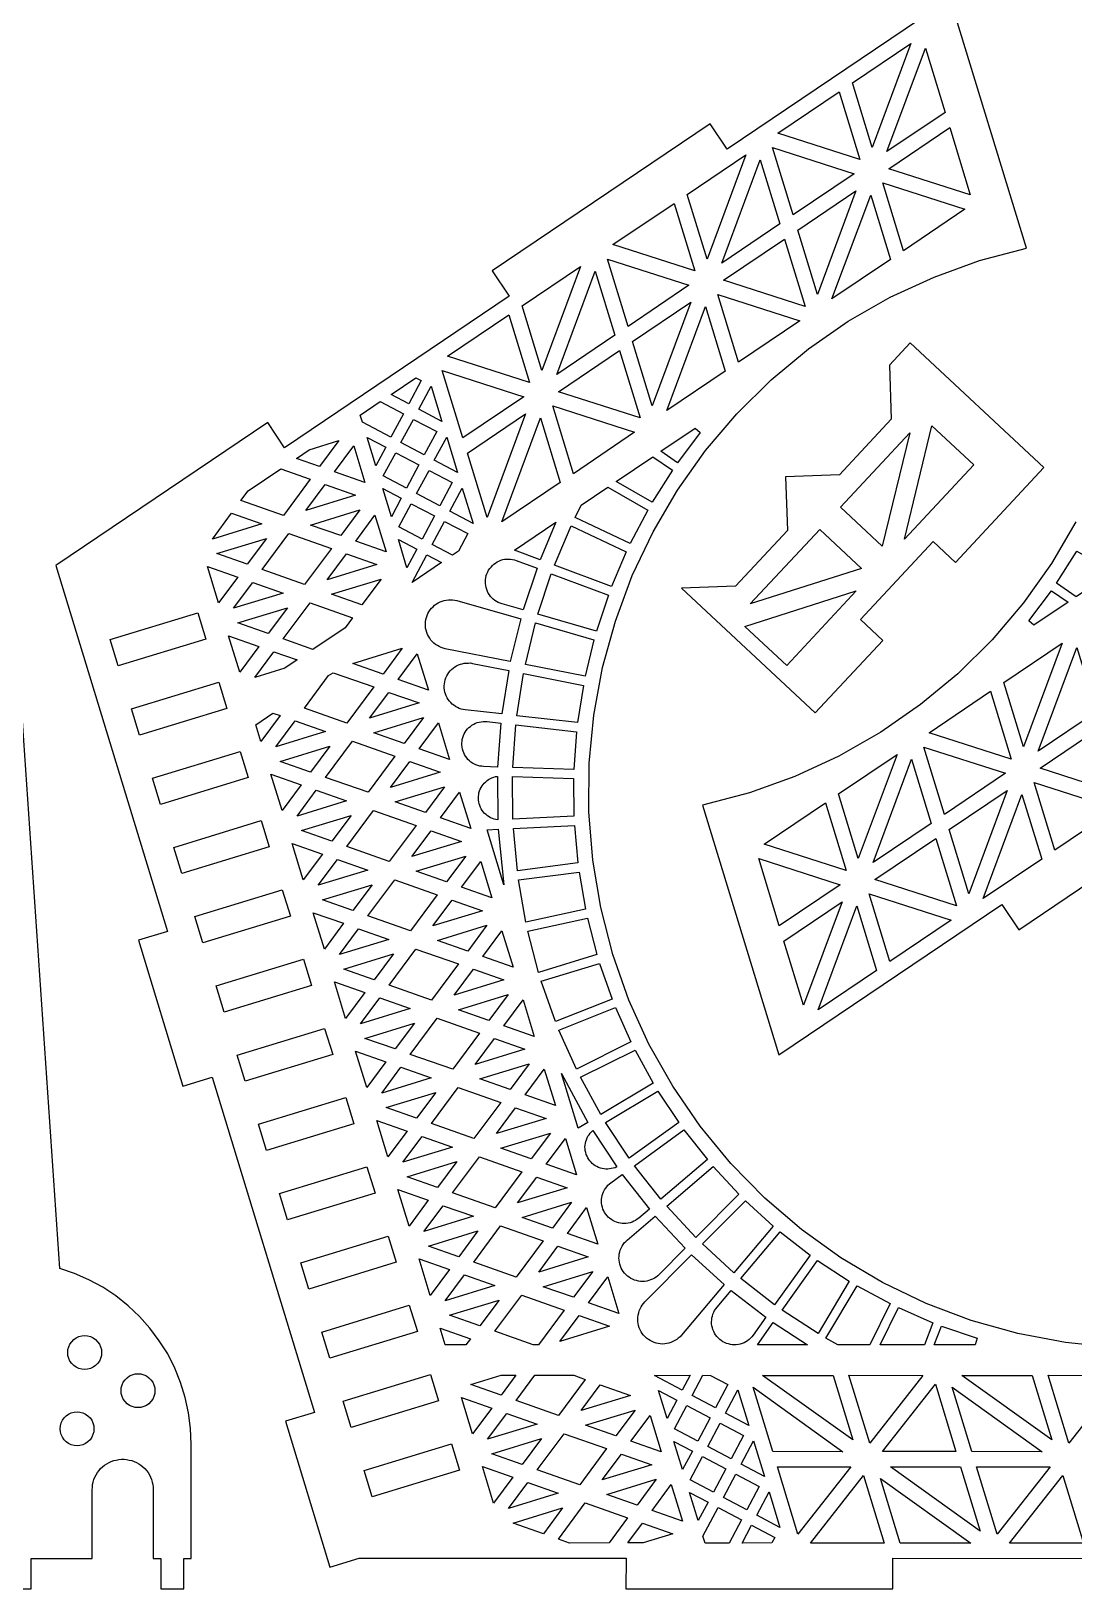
# Model space of a CAD drawing. Extents: x -25 to 325, y -35 to 236.
# Drawn here: x 147.4 to 256.9, y -35 to 128.5 of the extents above; entities that cross this region are included whole.
import ezdxf

# ---------------------------------------------------------------- set-up
doc = ezdxf.new("R2010")
doc.units = 0

msp = doc.modelspace()

# ---------------------------------------------------------------- linework, layer by layer
at = {"layer": '1', "linetype": 'CONTINUOUS'}
for points in [[(235.717, 116.278, 0), (233.641, 123.068, 0), (239.78, 127.203, 0), (235.717, 116.278, 0)], [(237.269, 115.853, 0), (241.311, 126.709, 0), (243.369, 119.977, 0), (237.269, 115.853, 0)], [(234.426, 115.026, 0), (225.822, 117.791, 0), (232.257, 122.122, 0), (234.426, 115.026, 0)], [(237.464, 114.051, 0), (243.861, 118.37, 0), (246.018, 111.313, 0), (237.464, 114.051, 0)], [(233.819, 113.523, 0), (227.422, 109.204, 0), (225.259, 116.28, 0), (233.819, 113.523, 0)], [(218.38, 104.578, 0), (216.304, 111.368, 0), (222.443, 115.503, 0), (218.38, 104.578, 0)], [(219.932, 104.153, 0), (223.974, 115.009, 0), (226.033, 108.277, 0), (219.932, 104.153, 0)], [(229.972, 100.865, 0), (227.908, 107.616, 0), (234.009, 111.74, 0), (229.972, 100.865, 0)], [(231.497, 100.39, 0), (235.567, 111.296, 0), (237.636, 104.526, 0), (231.497, 100.39, 0)], [(239.026, 105.452, 0), (236.851, 112.567, 0), (245.455, 109.802, 0), (239.026, 105.452, 0)], [(217.089, 103.326, 0), (208.485, 106.091, 0), (214.92, 110.422, 0), (217.089, 103.326, 0)], [(220.127, 102.351, 0), (226.524, 106.67, 0), (228.682, 99.613, 0), (220.127, 102.351, 0)], [(205.106, 103.803, 0), (201.043, 92.878, 0), (198.967, 99.668, 0), (205.106, 103.803, 0)], [(208.696, 96.577, 0), (202.595, 92.453, 0), (206.638, 103.309, 0), (208.696, 96.577, 0)], [(216.482, 101.823, 0), (210.086, 97.504, 0), (207.922, 104.58, 0), (216.482, 101.823, 0)], [(212.635, 89.165, 0), (210.571, 95.916, 0), (216.672, 100.04, 0), (212.635, 89.165, 0)], [(221.689, 93.752, 0), (219.514, 100.867, 0), (228.119, 98.102, 0), (221.689, 93.752, 0)], [(197.583, 98.722, 0), (199.753, 91.626, 0), (191.148, 94.391, 0), (197.583, 98.722, 0)], [(214.161, 88.69, 0), (218.23, 99.596, 0), (220.3, 92.826, 0), (214.161, 88.69, 0)], [(211.345, 87.913, 0), (202.79, 90.651, 0), (209.187, 94.97, 0), (211.345, 87.913, 0)], [(187.056, 89.375, 0), (185.202, 90.377, 0), (187.789, 92.109, 0), (188.357, 91.823, 0), (187.056, 89.375, 0)], [(199.146, 90.123, 0), (192.749, 85.804, 0), (190.585, 92.88, 0), (199.146, 90.123, 0)], [(190.552, 87.516, 0), (188.105, 88.818, 0), (189.412, 91.246, 0), (190.552, 87.516, 0)], [(186.498, 88.326, 0), (185.197, 85.879, 0), (182.2, 87.472, 0), (181.978, 88.199, 0), (184.076, 89.614, 0), (186.498, 88.326, 0)], [(199.335, 88.34, 0), (195.298, 77.465, 0), (193.234, 84.216, 0), (199.335, 88.34, 0)], [(210.782, 86.402, 0), (204.353, 82.052, 0), (202.177, 89.167, 0), (210.782, 86.402, 0)], [(189.995, 86.467, 0), (188.693, 84.02, 0), (186.246, 85.321, 0), (187.553, 87.75, 0), (189.995, 86.467, 0)], [(200.893, 87.896, 0), (202.963, 81.126, 0), (196.824, 76.99, 0), (200.893, 87.896, 0)], [(215.295, 83.202, 0), (213.547, 84.403, 0), (217.119, 86.813, 0), (217.677, 86.356, 0), (215.295, 83.202, 0)], [(239.105, 75.181, 0), (242, 87.084, 0), (246.388, 82.992, 0), (239.105, 75.181, 0)], [(177.705, 82.815, 0), (175.272, 83.66, 0), (176.604, 84.57, 0), (179.722, 85.523, 0), (177.705, 82.815, 0)], [(184.639, 84.83, 0), (183.603, 82.882, 0), (182.697, 85.847, 0), (184.639, 84.83, 0)], [(191.049, 85.891, 0), (192.189, 82.161, 0), (189.742, 83.462, 0), (191.049, 85.891, 0)], [(232.393, 78.541, 0), (239.677, 86.352, 0), (236.781, 74.449, 0), (232.393, 78.541, 0)], [(182.465, 81.133, 0), (179.279, 82.25, 0), (181.296, 84.958, 0), (182.465, 81.133, 0)], [(185.694, 84.253, 0), (188.135, 82.971, 0), (186.834, 80.524, 0), (184.387, 81.825, 0), (185.694, 84.253, 0)], [(212.629, 79.061, 0), (208.849, 81.231, 0), (212.698, 83.83, 0), (214.743, 82.406, 0), (212.629, 79.061, 0)], [(176.716, 81.467, 0), (173.901, 77.678, 0), (169.448, 79.245, 0), (170.188, 80.245, 0), (173.624, 82.55, 0), (176.716, 81.467, 0)], [(189.19, 82.394, 0), (191.632, 81.112, 0), (190.33, 78.665, 0), (187.883, 79.966, 0), (189.19, 82.394, 0)], [(181.476, 79.785, 0), (176.274, 78.194, 0), (178.29, 80.902, 0), (181.476, 79.785, 0)], [(186.276, 79.475, 0), (185.241, 77.527, 0), (184.334, 80.491, 0), (186.276, 79.475, 0)], [(192.687, 80.535, 0), (193.827, 76.806, 0), (191.379, 78.107, 0), (192.687, 80.535, 0)], [(210.312, 74.735, 0), (204.522, 77.461, 0), (205.156, 78.742, 0), (207.962, 80.646, 0), (212.152, 78.226, 0), (210.312, 74.735, 0)], [(189.773, 77.616, 0), (188.471, 75.168, 0), (186.024, 76.47, 0), (187.331, 78.898, 0), (189.773, 77.616, 0)], [(171.645, 76.779, 0), (166.443, 75.189, 0), (168.459, 77.897, 0), (171.645, 76.779, 0)], [(181.944, 78.255, 0), (179.927, 75.547, 0), (176.742, 76.664, 0), (181.944, 78.255, 0)], [(183.518, 77.69, 0), (184.687, 73.865, 0), (181.501, 74.982, 0), (183.518, 77.69, 0)], [(190.827, 77.039, 0), (193.269, 75.757, 0), (192.281, 73.928, 0), (191.643, 73.482, 0), (189.52, 74.611, 0), (190.827, 77.039, 0)], [(198.167, 74.033, 0), (202.517, 76.974, 0), (200.862, 73.017, 0), (198.167, 74.033, 0)], [(172.113, 75.249, 0), (170.097, 72.541, 0), (166.911, 73.659, 0), (172.113, 75.249, 0)], [(174.486, 75.765, 0), (178.938, 74.199, 0), (176.123, 70.41, 0), (171.67, 71.977, 0), (174.486, 75.765, 0)], [(208.352, 70.204, 0), (202.372, 72.454, 0), (204.121, 76.586, 0), (209.892, 73.854, 0), (208.352, 70.204, 0)], [(222.927, 68.39, 0), (230.211, 76.2, 0), (234.599, 72.108, 0), (222.927, 68.39, 0)], [(183.698, 72.517, 0), (178.496, 70.926, 0), (180.512, 73.634, 0), (183.698, 72.517, 0)], [(187.914, 74.119, 0), (186.878, 72.172, 0), (185.972, 75.136, 0), (187.914, 74.119, 0)], [(257.201, 73.902, 0), (260.981, 71.732, 0), (257.132, 69.133, 0), (255.086, 70.557, 0), (257.201, 73.902, 0)], [(169.108, 71.193, 0), (167.091, 68.485, 0), (165.922, 72.311, 0), (169.108, 71.193, 0)], [(190.517, 72.719, 0), (187.409, 70.64, 0), (188.968, 73.543, 0), (190.517, 72.719, 0)], [(195.937, 68.876, 0), (195.789, 69.019, 0), (195.66, 69.168, 0), (195.525, 69.336, 0), (195.409, 69.509, 0), (195.331, 69.695, 0), (195.248, 69.899, 0), (195.19, 70.091, 0), (195.144, 70.307, 0), (195.124, 70.51, 0), (195.104, 70.713, 0), (195.122, 70.927, 0), (195.165, 71.129, 0), (195.202, 71.349, 0), (195.27, 71.537, 0), (195.357, 71.731, 0), (195.45, 71.906, 0), (195.562, 72.087, 0), (195.699, 72.254, 0), (195.842, 72.402, 0), (195.985, 72.551, 0), (196.159, 72.667, 0), (196.333, 72.782, 0), (196.531, 72.885, 0), (196.717, 72.963, 0), (196.927, 73.027, 0), (197.124, 73.066, 0), (197.327, 73.087, 0), (197.536, 73.088, 0), (197.751, 73.07, 0), (197.965, 73.052, 0), (198.167, 73.009, 0), (198.355, 72.941, 0), (200.529, 72.121, 0), (199.085, 67.747, 0), (196.861, 68.385, 0), (196.654, 68.447, 0), (196.466, 68.515, 0), (196.285, 68.627, 0), (196.105, 68.739, 0), (195.937, 68.876, 0)], [(170.681, 70.629, 0), (173.867, 69.511, 0), (168.665, 67.921, 0), (170.681, 70.629, 0)], [(184.166, 70.987, 0), (182.149, 68.279, 0), (178.964, 69.396, 0), (184.166, 70.987, 0)], [(206.767, 65.537, 0), (200.624, 67.297, 0), (202.021, 71.552, 0), (208.019, 69.307, 0), (206.767, 65.537, 0)], [(190.898, 63.676, 0), (190.69, 63.738, 0), (190.477, 63.819, 0), (190.264, 63.9, 0), (190.064, 64.006, 0), (189.878, 64.138, 0), (189.711, 64.275, 0), (189.537, 64.431, 0), (189.383, 64.593, 0), (189.262, 64.786, 0), (189.14, 64.979, 0), (189.037, 65.177, 0), (188.954, 65.382, 0), (188.884, 65.611, 0), (188.838, 65.828, 0), (188.812, 66.05, 0), (188.805, 66.278, 0), (188.824, 66.492, 0), (188.855, 66.732, 0), (188.917, 66.939, 0), (188.992, 67.171, 0), (189.079, 67.365, 0), (189.186, 67.565, 0), (189.317, 67.751, 0), (189.448, 67.938, 0), (189.61, 68.092, 0), (189.772, 68.246, 0), (189.959, 68.387, 0), (190.158, 68.49, 0), (190.357, 68.592, 0), (190.561, 68.676, 0), (190.771, 68.74, 0), (191.007, 68.791, 0), (191.229, 68.817, 0), (191.457, 68.824, 0), (191.671, 68.806, 0), (191.911, 68.775, 0), (192.112, 68.732, 0), (198.827, 66.811, 0), (197.728, 62.334, 0), (190.898, 63.676, 0)], [(222.359, 66.021, 0), (234.031, 69.74, 0), (226.747, 61.929, 0), (222.359, 66.021, 0)], [(254.535, 69.761, 0), (256.283, 68.56, 0), (252.711, 66.15, 0), (252.153, 66.607, 0), (254.535, 69.761, 0)], [(165.743, 64.685, 0), (156.563, 61.878, 0), (155.721, 64.633, 0), (164.901, 67.439, 0), (165.743, 64.685, 0)], [(169.133, 66.391, 0), (174.335, 67.981, 0), (172.319, 65.273, 0), (169.133, 66.391, 0)], [(181.16, 66.931, 0), (180.394, 65.881, 0), (177.009, 63.612, 0), (173.892, 64.709, 0), (176.708, 68.498, 0), (181.16, 66.931, 0)], [(205.585, 60.783, 0), (199.309, 62.022, 0), (200.36, 66.38, 0), (206.504, 64.619, 0), (205.585, 60.783, 0)], [(168.144, 65.043, 0), (171.33, 63.925, 0), (169.313, 61.217, 0), (168.144, 65.043, 0)], [(255.669, 64.273, 0), (251.6, 53.367, 0), (249.53, 60.138, 0), (255.669, 64.273, 0)], [(257.195, 63.798, 0), (259.259, 57.047, 0), (253.158, 52.923, 0), (257.195, 63.798, 0)], [(170.887, 60.653, 0), (172.903, 63.361, 0), (175.362, 62.502, 0), (174.062, 61.624, 0), (170.887, 60.653, 0)], [(184.371, 61.011, 0), (181.186, 62.128, 0), (186.388, 63.719, 0), (184.371, 61.011, 0)], [(185.945, 60.447, 0), (187.962, 63.154, 0), (189.131, 59.329, 0), (185.945, 60.447, 0)], [(190.812, 59.989, 0), (190.849, 60.21, 0), (190.892, 60.411, 0), (190.973, 60.624, 0), (191.06, 60.818, 0), (191.153, 60.993, 0), (191.284, 61.18, 0), (191.421, 61.347, 0), (191.564, 61.495, 0), (191.726, 61.649, 0), (191.9, 61.765, 0), (192.074, 61.881, 0), (192.272, 61.984, 0), (192.483, 62.048, 0), (192.674, 62.106, 0), (192.89, 62.152, 0), (193.112, 62.178, 0), (193.321, 62.179, 0), (193.53, 62.18, 0), (193.75, 62.143, 0), (197.559, 61.383, 0), (196.838, 56.833, 0), (192.983, 57.265, 0), (192.782, 57.308, 0), (192.561, 57.345, 0), (192.373, 57.413, 0), (192.179, 57.5, 0), (191.979, 57.607, 0), (191.793, 57.738, 0), (191.631, 57.856, 0), (191.477, 58.018, 0), (191.342, 58.186, 0), (191.207, 58.353, 0), (191.11, 58.533, 0), (191.008, 58.732, 0), (190.924, 58.936, 0), (190.866, 59.128, 0), (190.821, 59.344, 0), (190.795, 59.566, 0), (190.794, 59.775, 0), (190.812, 59.989, 0)], [(176.115, 57.441, 0), (178.648, 60.851, 0), (179.118, 61.162, 0), (183.382, 59.663, 0), (180.567, 55.874, 0), (176.115, 57.441, 0)], [(204.793, 55.919, 0), (198.421, 56.648, 0), (199.114, 61.085, 0), (205.397, 59.826, 0), (204.793, 55.919, 0)], [(167.123, 60.171, 0), (167.965, 57.417, 0), (158.785, 54.611, 0), (157.943, 57.365, 0), (167.123, 60.171, 0)], [(182.94, 56.391, 0), (184.956, 59.098, 0), (188.142, 57.981, 0), (182.94, 56.391, 0)], [(248.14, 59.211, 0), (250.316, 52.096, 0), (241.711, 54.861, 0), (248.14, 59.211, 0)], [(172.805, 56.91, 0), (173.552, 56.657, 0), (171.535, 53.95, 0), (171.003, 55.69, 0), (172.805, 56.91, 0)], [(175.125, 56.093, 0), (178.311, 54.975, 0), (173.109, 53.385, 0), (175.125, 56.093, 0)], [(183.408, 54.86, 0), (188.61, 56.451, 0), (186.594, 53.743, 0), (183.408, 54.86, 0)], [(190.184, 55.886, 0), (191.353, 52.061, 0), (188.167, 53.179, 0), (190.184, 55.886, 0)], [(192.895, 54.749, 0), (192.988, 54.924, 0), (193.106, 55.086, 0), (193.243, 55.253, 0), (193.385, 55.401, 0), (193.534, 55.53, 0), (193.702, 55.665, 0), (193.882, 55.762, 0), (194.061, 55.859, 0), (194.247, 55.937, 0), (194.463, 55.982, 0), (194.66, 56.021, 0), (194.863, 56.041, 0), (195.072, 56.042, 0), (195.281, 56.043, 0), (196.732, 55.881, 0), (196.388, 51.258, 0), (194.928, 51.314, 0), (194.732, 51.338, 0), (194.518, 51.356, 0), (194.33, 51.424, 0), (194.122, 51.486, 0), (193.954, 51.56, 0), (193.754, 51.666, 0), (193.592, 51.784, 0), (193.425, 51.921, 0), (193.277, 52.064, 0), (193.147, 52.212, 0), (193.032, 52.386, 0), (192.916, 52.56, 0), (192.838, 52.745, 0), (192.761, 52.931, 0), (192.696, 53.141, 0), (192.657, 53.338, 0), (192.637, 53.541, 0), (192.636, 53.75, 0), (192.654, 53.965, 0), (192.677, 54.16, 0), (192.74, 54.367, 0), (192.808, 54.555, 0), (192.895, 54.749, 0)], [(204.391, 51.007, 0), (197.988, 51.224, 0), (198.315, 55.695, 0), (204.686, 54.966, 0), (204.391, 51.007, 0)], [(181.152, 53.962, 0), (185.604, 52.395, 0), (182.789, 48.606, 0), (178.337, 50.173, 0), (181.152, 53.962, 0)], [(253.347, 51.141, 0), (259.744, 55.459, 0), (261.908, 48.383, 0), (253.347, 51.141, 0)], [(170.187, 50.149, 0), (161.007, 47.343, 0), (160.165, 50.097, 0), (169.345, 52.904, 0), (170.187, 50.149, 0)], [(178.779, 53.445, 0), (176.763, 50.738, 0), (173.577, 51.855, 0), (178.779, 53.445, 0)], [(238.332, 52.573, 0), (234.263, 41.667, 0), (232.193, 48.438, 0), (238.332, 52.573, 0)], [(249.703, 50.612, 0), (243.306, 46.293, 0), (241.148, 53.35, 0), (249.703, 50.612, 0)], [(190.364, 50.713, 0), (185.162, 49.123, 0), (187.178, 51.831, 0), (190.364, 50.713, 0)], [(239.858, 52.098, 0), (241.922, 45.347, 0), (235.821, 41.223, 0), (239.858, 52.098, 0)], [(173.757, 46.682, 0), (172.588, 50.507, 0), (175.774, 49.389, 0), (173.757, 46.682, 0)], [(190.832, 49.183, 0), (188.816, 46.475, 0), (185.63, 47.593, 0), (190.832, 49.183, 0)], [(194.405, 48.372, 0), (194.435, 48.549, 0), (194.497, 48.756, 0), (194.571, 48.925, 0), (194.664, 49.1, 0), (194.757, 49.275, 0), (194.875, 49.436, 0), (194.998, 49.578, 0), (195.147, 49.708, 0), (195.296, 49.837, 0), (195.45, 49.947, 0), (195.63, 50.043, 0), (195.796, 50.115, 0), (195.982, 50.193, 0), (196.173, 50.251, 0), (196.376, 50.272, 0), (196.408, 45.722, 0), (196.212, 45.746, 0), (196.03, 45.795, 0), (195.842, 45.863, 0), (195.654, 45.931, 0), (195.498, 46.029, 0), (195.317, 46.142, 0), (195.175, 46.265, 0), (195.032, 46.389, 0), (194.903, 46.538, 0), (194.774, 46.687, 0), (194.677, 46.866, 0), (194.587, 47.027, 0), (194.509, 47.212, 0), (194.45, 47.403, 0), (194.411, 47.6, 0), (194.378, 47.778, 0), (194.376, 47.987, 0), (194.381, 48.177, 0), (194.405, 48.372, 0)], [(204.407, 46.097, 0), (198.003, 45.771, 0), (197.97, 50.257, 0), (204.367, 50.059, 0), (204.407, 46.097, 0)], [(252.74, 49.637, 0), (261.345, 46.872, 0), (254.91, 42.542, 0), (252.74, 49.637, 0)], [(175.331, 46.117, 0), (177.347, 48.825, 0), (180.533, 47.708, 0), (175.331, 46.117, 0)], [(192.406, 48.619, 0), (193.575, 44.793, 0), (190.389, 45.911, 0), (192.406, 48.619, 0)], [(230.804, 47.511, 0), (232.979, 40.396, 0), (224.374, 43.161, 0), (230.804, 47.511, 0)], [(249.898, 48.81, 0), (245.855, 37.954, 0), (243.797, 44.686, 0), (249.898, 48.81, 0)], [(251.45, 48.385, 0), (253.526, 41.596, 0), (247.387, 37.46, 0), (251.45, 48.385, 0)], [(175.799, 44.587, 0), (181.001, 46.177, 0), (178.985, 43.47, 0), (175.799, 44.587, 0)], [(180.559, 42.905, 0), (183.374, 46.694, 0), (187.826, 45.127, 0), (185.011, 41.338, 0), (180.559, 42.905, 0)], [(172.409, 42.881, 0), (163.229, 40.075, 0), (162.387, 42.829, 0), (171.567, 45.636, 0), (172.409, 42.881, 0)], [(192.586, 43.445, 0), (187.384, 41.855, 0), (189.4, 44.563, 0), (192.586, 43.445, 0)], [(195.287, 44.668, 0), (196.459, 44.734, 0), (197.047, 38.911, 0), (195.287, 44.668, 0)], [(204.816, 41.203, 0), (198.468, 40.35, 0), (198.067, 44.807, 0), (204.453, 45.128, 0), (204.816, 41.203, 0)], [(175.979, 39.414, 0), (174.81, 43.239, 0), (177.996, 42.122, 0), (175.979, 39.414, 0)], [(236.011, 39.44, 0), (242.407, 43.759, 0), (244.571, 36.683, 0), (236.011, 39.44, 0)], [(177.553, 38.849, 0), (179.569, 41.557, 0), (182.755, 40.44, 0), (177.553, 38.849, 0)], [(193.054, 41.915, 0), (191.038, 39.207, 0), (187.852, 40.325, 0), (193.054, 41.915, 0)], [(194.628, 41.351, 0), (195.797, 37.525, 0), (192.611, 38.643, 0), (194.628, 41.351, 0)], [(232.366, 38.912, 0), (225.969, 34.593, 0), (223.812, 41.65, 0), (232.366, 38.912, 0)], [(190.049, 37.859, 0), (187.233, 34.071, 0), (182.781, 35.637, 0), (185.596, 39.426, 0), (190.049, 37.859, 0)], [(205.612, 36.343, 0), (199.359, 34.975, 0), (198.59, 39.404, 0), (204.944, 40.238, 0), (205.612, 36.343, 0)], [(173.789, 38.368, 0), (174.631, 35.614, 0), (165.451, 32.807, 0), (164.609, 35.561, 0), (173.789, 38.368, 0)], [(181.207, 36.202, 0), (178.021, 37.319, 0), (183.223, 38.91, 0), (181.207, 36.202, 0)], [(235.404, 37.937, 0), (244.008, 35.172, 0), (237.573, 30.842, 0), (235.404, 37.937, 0)], [(180.218, 34.854, 0), (178.201, 32.146, 0), (177.032, 35.971, 0), (180.218, 34.854, 0)], [(191.622, 37.295, 0), (194.808, 36.177, 0), (189.606, 34.587, 0), (191.622, 37.295, 0)], [(232.561, 37.11, 0), (228.519, 26.254, 0), (226.46, 32.986, 0), (232.561, 37.11, 0)], [(234.113, 36.685, 0), (236.189, 29.896, 0), (230.05, 25.76, 0), (234.113, 36.685, 0)], [(190.074, 33.057, 0), (195.276, 34.647, 0), (193.26, 31.939, 0), (190.074, 33.057, 0)], [(206.821, 31.568, 0), (200.7, 29.697, 0), (199.582, 34.04, 0), (205.816, 35.402, 0), (206.821, 31.568, 0)], [(184.977, 33.172, 0), (179.775, 31.581, 0), (181.792, 34.289, 0), (184.977, 33.172, 0)], [(194.833, 31.375, 0), (196.85, 34.083, 0), (198.019, 30.257, 0), (194.833, 31.375, 0)], [(176.011, 31.1, 0), (176.853, 28.346, 0), (167.673, 25.539, 0), (166.831, 28.293, 0), (176.011, 31.1, 0)], [(185.445, 31.642, 0), (183.429, 28.934, 0), (180.243, 30.051, 0), (185.445, 31.642, 0)], [(187.818, 32.158, 0), (192.271, 30.591, 0), (189.455, 26.803, 0), (185.003, 28.369, 0), (187.818, 32.158, 0)], [(191.828, 27.319, 0), (193.844, 30.027, 0), (197.03, 28.909, 0), (191.828, 27.319, 0)], [(208.412, 26.91, 0), (202.482, 24.553, 0), (200.981, 28.779, 0), (207.101, 30.65, 0), (208.412, 26.91, 0)], [(179.254, 28.703, 0), (182.44, 27.586, 0), (180.423, 24.878, 0), (179.254, 28.703, 0)], [(181.997, 24.313, 0), (184.014, 27.021, 0), (187.199, 25.904, 0), (181.997, 24.313, 0)], [(192.296, 25.789, 0), (197.498, 27.379, 0), (195.482, 24.671, 0), (192.296, 25.789, 0)], [(199.072, 26.815, 0), (200.241, 22.99, 0), (197.055, 24.107, 0), (199.072, 26.815, 0)], [(191.677, 19.535, 0), (187.225, 21.101, 0), (190.04, 24.89, 0), (194.493, 23.323, 0), (191.677, 19.535, 0)], [(210.394, 22.413, 0), (204.66, 19.551, 0), (202.82, 23.653, 0), (208.769, 26.015, 0), (210.394, 22.413, 0)], [(178.233, 23.832, 0), (179.075, 21.078, 0), (169.895, 18.271, 0), (169.053, 21.025, 0), (178.233, 23.832, 0)], [(182.465, 22.783, 0), (187.667, 24.374, 0), (185.651, 21.666, 0), (182.465, 22.783, 0)], [(181.476, 21.435, 0), (184.662, 20.318, 0), (182.645, 17.61, 0), (181.476, 21.435, 0)], [(194.05, 20.051, 0), (196.066, 22.759, 0), (199.252, 21.641, 0), (194.05, 20.051, 0)], [(212.721, 18.084, 0), (207.248, 14.779, 0), (205.088, 18.699, 0), (210.827, 21.541, 0), (212.721, 18.084, 0)], [(184.219, 17.045, 0), (186.236, 19.753, 0), (189.421, 18.636, 0), (184.219, 17.045, 0)], [(197.704, 17.404, 0), (194.518, 18.521, 0), (199.72, 20.111, 0), (197.704, 17.404, 0)], [(202.463, 15.722, 0), (199.277, 16.839, 0), (201.294, 19.547, 0), (202.463, 15.722, 0)], [(204.865, 13.34, 0), (203.105, 19.097, 0), (205.873, 13.941, 0), (204.865, 13.34, 0)], [(180.455, 16.564, 0), (181.298, 13.81, 0), (172.117, 11.003, 0), (171.275, 13.757, 0), (180.455, 16.564, 0)], [(184.687, 15.515, 0), (189.889, 17.106, 0), (187.873, 14.398, 0), (184.687, 15.515, 0)], [(196.715, 16.055, 0), (193.899, 12.267, 0), (189.447, 13.833, 0), (192.262, 17.622, 0), (196.715, 16.055, 0)], [(215.407, 13.949, 0), (210.214, 10.207, 0), (207.733, 13.945, 0), (213.225, 17.255, 0), (215.407, 13.949, 0)], [(201.474, 14.374, 0), (196.272, 12.783, 0), (198.288, 15.491, 0), (201.474, 14.374, 0)], [(183.698, 14.167, 0), (186.884, 13.05, 0), (184.867, 10.342, 0), (183.698, 14.167, 0)], [(206.205, 9.776, 0), (206.076, 9.925, 0), (205.966, 10.079, 0), (205.85, 10.253, 0), (205.779, 10.419, 0), (205.701, 10.605, 0), (205.642, 10.796, 0), (205.603, 10.993, 0), (205.589, 11.177, 0), (205.568, 11.38, 0), (205.592, 11.575, 0), (205.616, 11.771, 0), (205.665, 11.953, 0), (205.714, 12.135, 0), (205.801, 12.329, 0), (205.875, 12.498, 0), (205.993, 12.66, 0), (206.111, 12.821, 0), (206.234, 12.964, 0), (206.383, 13.093, 0), (208.901, 9.303, 0), (208.722, 9.207, 0), (208.53, 9.148, 0), (208.333, 9.109, 0), (208.155, 9.075, 0), (207.952, 9.055, 0), (207.763, 9.06, 0), (207.567, 9.084, 0), (207.372, 9.108, 0), (207.189, 9.157, 0), (207.001, 9.225, 0), (206.826, 9.317, 0), (206.652, 9.41, 0), (206.496, 9.509, 0), (206.329, 9.646, 0), (206.205, 9.776, 0)], [(218.416, 10.058, 0), (213.542, 5.891, 0), (210.77, 9.415, 0), (215.957, 13.176, 0), (218.416, 10.058, 0)], [(186.441, 9.777, 0), (188.458, 12.485, 0), (191.643, 11.368, 0), (186.441, 9.777, 0)], [(201.942, 12.843, 0), (199.926, 10.136, 0), (196.74, 11.253, 0), (201.942, 12.843, 0)], [(204.685, 8.454, 0), (201.499, 9.571, 0), (203.516, 12.279, 0), (204.685, 8.454, 0)], [(186.909, 8.247, 0), (192.111, 9.838, 0), (190.095, 7.13, 0), (186.909, 8.247, 0)], [(194.484, 10.354, 0), (198.937, 8.788, 0), (196.121, 4.999, 0), (191.669, 6.566, 0), (194.484, 10.354, 0)], [(182.678, 9.296, 0), (183.52, 6.542, 0), (174.339, 3.735, 0), (173.497, 6.489, 0), (182.678, 9.296, 0)], [(203.696, 7.106, 0), (198.494, 5.515, 0), (200.51, 8.223, 0), (203.696, 7.106, 0)], [(208.519, 3.644, 0), (208.338, 3.757, 0), (208.177, 3.874, 0), (208.009, 4.011, 0), (207.88, 4.16, 0), (207.745, 4.328, 0), (207.629, 4.502, 0), (207.533, 4.681, 0), (207.455, 4.867, 0), (207.391, 5.077, 0), (207.351, 5.274, 0), (207.312, 5.471, 0), (207.311, 5.68, 0), (207.31, 5.889, 0), (207.334, 6.085, 0), (207.377, 6.286, 0), (207.439, 6.493, 0), (207.507, 6.681, 0), (207.613, 6.881, 0), (207.712, 7.037, 0), (207.849, 7.204, 0), (207.967, 7.366, 0), (208.135, 7.501, 0), (208.284, 7.63, 0), (209.463, 8.492, 0), (212.333, 4.852, 0), (211.221, 3.906, 0), (211.047, 3.79, 0), (210.873, 3.674, 0), (210.694, 3.577, 0), (210.508, 3.5, 0), (210.304, 3.416, 0), (210.107, 3.377, 0), (209.904, 3.357, 0), (209.701, 3.336, 0), (209.486, 3.354, 0), (209.291, 3.378, 0), (209.089, 3.421, 0), (208.882, 3.484, 0), (208.694, 3.551, 0), (208.519, 3.644, 0)], [(221.723, 6.426, 0), (217.218, 1.87, 0), (214.162, 5.161, 0), (219.037, 9.328, 0), (221.723, 6.426, 0)], [(185.92, 6.899, 0), (189.106, 5.782, 0), (187.089, 3.074, 0), (185.92, 6.899, 0)], [(188.663, 2.51, 0), (190.68, 5.217, 0), (193.866, 4.1, 0), (188.663, 2.51, 0)], [(204.164, 5.576, 0), (202.148, 2.868, 0), (198.962, 3.985, 0), (204.164, 5.576, 0)], [(206.907, 1.186, 0), (203.722, 2.303, 0), (205.738, 5.011, 0), (206.907, 1.186, 0)], [(225.321, 3.072, 0), (221.212, -1.823, 0), (217.903, 1.201, 0), (222.414, 5.738, 0), (225.321, 3.072, 0)], [(209.722, -1.864, 0), (209.587, -1.697, 0), (209.471, -1.523, 0), (209.369, -1.324, 0), (209.285, -1.12, 0), (209.227, -0.928, 0), (209.182, -0.712, 0), (209.156, -0.49, 0), (209.135, -0.287, 0), (209.153, -0.072, 0), (209.171, 0.142, 0), (209.209, 0.363, 0), (209.277, 0.551, 0), (209.358, 0.764, 0), (209.464, 0.964, 0), (209.576, 1.144, 0), (209.694, 1.306, 0), (209.856, 1.46, 0), (209.999, 1.608, 0), (212.953, 4.122, 0), (216.095, 0.753, 0), (213.363, -2.006, 0), (213.201, -2.16, 0), (213.027, -2.276, 0), (212.853, -2.392, 0), (212.655, -2.495, 0), (212.45, -2.578, 0), (212.259, -2.637, 0), (212.048, -2.701, 0), (211.826, -2.727, 0), (211.618, -2.728, 0), (211.409, -2.729, 0), (211.188, -2.692, 0), (210.987, -2.649, 0), (210.78, -2.587, 0), (210.567, -2.506, 0), (210.392, -2.413, 0), (210.211, -2.301, 0), (210.025, -2.169, 0), (209.876, -2.027, 0), (209.722, -1.864, 0)], [(184.9, 2.028, 0), (185.742, -0.726, 0), (176.561, -3.533, 0), (175.719, -0.779, 0), (184.9, 2.028, 0)], [(189.131, 0.979, 0), (194.333, 2.57, 0), (192.317, -0.138, 0), (189.131, 0.979, 0)], [(198.343, -2.269, 0), (193.891, -0.702, 0), (196.706, 3.086, 0), (201.159, 1.52, 0), (198.343, -2.269, 0)], [(229.199, 0.033, 0), (225.481, -5.182, 0), (221.943, -2.436, 0), (226.052, 2.459, 0), (229.199, 0.033, 0)], [(200.716, -1.753, 0), (202.732, 0.955, 0), (205.918, -0.162, 0), (200.716, -1.753, 0)], [(211.855, -4.872, 0), (216.768, 0.059, 0), (220.182, -3.038, 0), (215.689, -8.385, 0), (215.546, -8.533, 0), (215.365, -8.693, 0), (215.197, -8.828, 0), (215.005, -8.95, 0), (214.806, -9.052, 0), (214.582, -9.142, 0), (214.372, -9.206, 0), (214.156, -9.251, 0), (213.934, -9.277, 0), (213.711, -9.303, 0), (213.478, -9.291, 0), (213.257, -9.254, 0), (213.037, -9.217, 0), (212.824, -9.135, 0), (212.611, -9.054, 0), (212.411, -8.948, 0), (212.23, -8.836, 0), (212.038, -8.686, 0), (211.87, -8.549, 0), (211.71, -8.367, 0), (211.575, -8.199, 0), (211.454, -8.007, 0), (211.351, -7.808, 0), (211.268, -7.603, 0), (211.197, -7.374, 0), (211.152, -7.158, 0), (211.126, -6.936, 0), (211.119, -6.708, 0), (211.112, -6.48, 0), (211.15, -6.259, 0), (211.206, -6.033, 0), (211.268, -5.826, 0), (211.349, -5.613, 0), (211.455, -5.413, 0), (211.587, -5.226, 0), (211.718, -5.04, 0), (211.855, -4.872, 0)], [(188.142, -0.369, 0), (191.328, -1.486, 0), (189.311, -4.194, 0), (188.142, -0.369, 0)], [(233.293, -2.689, 0), (230.037, -8.181, 0), (226.277, -5.733, 0), (229.975, -0.524, 0), (233.293, -2.689, 0)], [(190.885, -4.758, 0), (192.902, -2.05, 0), (196.088, -3.168, 0), (190.885, -4.758, 0)], [(201.184, -3.283, 0), (206.386, -1.692, 0), (204.37, -4.4, 0), (201.184, -3.283, 0)], [(205.944, -4.965, 0), (207.96, -2.257, 0), (209.129, -6.082, 0), (205.944, -4.965, 0)], [(235.491, -9.4, 0), (232.1, -9.391, 0), (230.859, -8.683, 0), (234.135, -3.185, 0), (237.612, -5.049, 0), (235.491, -9.4, 0)], [(191.353, -6.288, 0), (196.555, -4.698, 0), (194.539, -7.406, 0), (191.353, -6.288, 0)], [(196.113, -7.97, 0), (198.928, -4.182, 0), (203.381, -5.748, 0), (200.683, -9.375, 0), (200.12, -9.38, 0), (196.113, -7.97, 0)], [(218.941, -6.366, 0), (219.003, -6.159, 0), (219.09, -5.965, 0), (219.177, -5.771, 0), (219.295, -5.609, 0), (219.432, -5.442, 0), (220.919, -3.67, 0), (224.562, -6.488, 0), (223.218, -8.384, 0), (223.1, -8.545, 0), (222.957, -8.693, 0), (222.789, -8.828, 0), (222.621, -8.963, 0), (222.448, -9.079, 0), (222.268, -9.176, 0), (222.083, -9.254, 0), (221.872, -9.318, 0), (221.675, -9.357, 0), (221.453, -9.383, 0), (221.244, -9.384, 0), (221.035, -9.385, 0), (220.834, -9.342, 0), (220.633, -9.299, 0), (220.426, -9.237, 0), (220.232, -9.15, 0), (220.057, -9.057, 0), (219.876, -8.945, 0), (219.715, -8.827, 0), (219.56, -8.665, 0), (219.412, -8.522, 0), (219.277, -8.354, 0), (219.18, -8.175, 0), (219.084, -7.995, 0), (219, -7.791, 0), (218.942, -7.6, 0), (218.897, -7.383, 0), (218.857, -7.186, 0), (218.856, -6.977, 0), (218.874, -6.763, 0), (218.898, -6.567, 0), (218.941, -6.366, 0)], [(187.122, -5.24, 0), (187.964, -7.994, 0), (178.783, -10.801, 0), (177.941, -8.047, 0), (187.122, -5.24, 0)], [(204.954, -6.313, 0), (208.14, -7.43, 0), (202.938, -9.021, 0), (204.954, -6.313, 0)], [(236.554, -9.388, 0), (238.474, -5.476, 0), (242.098, -7.066, 0), (241.198, -9.391, 0), (236.554, -9.388, 0)], [(190.364, -7.637, 0), (193.55, -8.754, 0), (193.072, -9.381, 0), (190.896, -9.377, 0), (190.364, -7.637, 0)], [(223.673, -9.395, 0), (225.339, -7.045, 0), (228.924, -9.4, 0), (223.673, -9.395, 0)], [(242.223, -9.391, 0), (243, -7.418, 0), (246.738, -8.701, 0), (246.531, -9.391, 0), (242.223, -9.391, 0)], [(151.253, -10.2, 0), (151.28, -9.891, 0), (151.361, -9.591, 0), (151.492, -9.31, 0), (151.67, -9.056, 0), (151.889, -8.836, 0), (152.143, -8.658, 0), (152.425, -8.527, 0), (152.724, -8.447, 0), (153.033, -8.42, 0), (153.342, -8.447, 0), (153.642, -8.527, 0), (153.923, -8.658, 0), (154.177, -8.836, 0), (154.397, -9.056, 0), (154.575, -9.31, 0), (154.706, -9.591, 0), (154.786, -9.891, 0), (154.813, -10.2, 0), (154.786, -10.509, 0), (154.706, -10.809, 0), (154.575, -11.09, 0), (154.397, -11.344, 0), (154.177, -11.564, 0), (153.923, -11.742, 0), (153.642, -11.873, 0), (153.342, -11.953, 0), (153.033, -11.98, 0), (152.724, -11.953, 0), (152.425, -11.873, 0), (152.143, -11.742, 0), (151.889, -11.564, 0), (151.67, -11.344, 0), (151.492, -11.09, 0), (151.361, -10.809, 0), (151.28, -10.509, 0), (151.253, -10.2, 0)], [(156.961, -14.809, 0), (156.88, -14.509, 0), (156.853, -14.2, 0), (156.88, -13.891, 0), (156.961, -13.591, 0), (157.092, -13.31, 0), (157.27, -13.056, 0), (157.489, -12.836, 0), (157.743, -12.658, 0), (158.025, -12.527, 0), (158.324, -12.447, 0), (158.633, -12.42, 0), (158.942, -12.447, 0), (159.242, -12.527, 0), (159.523, -12.658, 0), (159.778, -12.836, 0), (159.997, -13.056, 0), (160.175, -13.31, 0), (160.306, -13.591, 0), (160.386, -13.891, 0), (160.413, -14.2, 0), (160.386, -14.509, 0), (160.306, -14.809, 0), (160.175, -15.09, 0), (159.997, -15.344, 0), (159.778, -15.564, 0), (159.523, -15.742, 0), (159.242, -15.873, 0), (158.942, -15.953, 0), (158.633, -15.98, 0), (158.324, -15.953, 0), (158.025, -15.873, 0), (157.743, -15.742, 0), (157.489, -15.564, 0), (157.27, -15.344, 0), (157.092, -15.09, 0), (156.961, -14.809, 0)], [(189.344, -12.508, 0), (190.186, -15.262, 0), (181.005, -18.069, 0), (180.163, -15.314, 0), (189.344, -12.508, 0)], [(193.575, -13.556, 0), (196.75, -12.586, 0), (198.319, -12.587, 0), (196.761, -14.674, 0), (193.575, -13.556, 0)], [(198.335, -15.238, 0), (200.305, -12.586, 0), (204.38, -12.574, 0), (205.603, -13.016, 0), (202.787, -16.805, 0), (198.335, -15.238, 0)], [(215.773, -14.131, 0), (212.857, -12.597, 0), (216.596, -12.583, 0), (215.773, -14.131, 0)], [(220.577, -13.562, 0), (219.269, -15.99, 0), (216.828, -14.708, 0), (217.957, -12.585, 0), (218.734, -12.599, 0), (220.577, -13.562, 0)], [(233.685, -19.363, 0), (224.213, -12.597, 0), (231.615, -12.592, 0), (233.685, -19.363, 0)], [(235.461, -19.698, 0), (233.286, -12.584, 0), (241.048, -12.595, 0), (235.461, -19.698, 0)], [(254.601, -19.368, 0), (245.129, -12.602, 0), (252.531, -12.597, 0), (254.601, -19.368, 0)], [(256.376, -19.704, 0), (254.201, -12.589, 0), (261.964, -12.6, 0), (256.376, -19.704, 0)], [(205.16, -16.289, 0), (207.176, -13.581, 0), (210.362, -14.698, 0), (205.16, -16.289, 0)], [(214.18, -17.128, 0), (213.273, -14.164, 0), (215.221, -15.199, 0), (214.18, -17.128, 0)], [(221.625, -14.12, 0), (222.766, -17.849, 0), (220.324, -16.567, 0), (221.625, -14.12, 0)], [(232.642, -20.602, 0), (225.278, -20.595, 0), (223.214, -13.843, 0), (232.642, -20.602, 0)], [(244.517, -20.59, 0), (236.799, -20.586, 0), (242.36, -13.532, 0), (244.517, -20.59, 0)], [(253.558, -20.607, 0), (246.194, -20.6, 0), (244.129, -13.848, 0), (253.558, -20.607, 0)], [(192.586, -14.904, 0), (195.772, -16.022, 0), (193.755, -18.73, 0), (192.586, -14.904, 0)], [(205.628, -17.819, 0), (210.83, -16.228, 0), (208.814, -18.936, 0), (205.628, -17.819, 0)], [(218.718, -17.058, 0), (217.41, -19.487, 0), (214.969, -18.205, 0), (216.27, -15.757, 0), (218.718, -17.058, 0)], [(151.924, -16.447, 0), (152.233, -16.42, 0), (152.542, -16.447, 0), (152.842, -16.527, 0), (153.123, -16.658, 0), (153.377, -16.836, 0), (153.597, -17.056, 0), (153.775, -17.31, 0), (153.906, -17.591, 0), (153.986, -17.891, 0), (154.013, -18.2, 0), (153.986, -18.509, 0), (153.906, -18.809, 0), (153.775, -19.09, 0), (153.597, -19.344, 0), (153.377, -19.564, 0), (153.123, -19.742, 0), (152.842, -19.873, 0), (152.542, -19.953, 0), (152.233, -19.98, 0), (151.924, -19.953, 0), (151.625, -19.873, 0), (151.343, -19.742, 0), (151.089, -19.564, 0), (150.87, -19.344, 0), (150.692, -19.09, 0), (150.561, -18.809, 0), (150.48, -18.509, 0), (150.453, -18.2, 0), (150.48, -17.891, 0), (150.561, -17.591, 0), (150.692, -17.31, 0), (150.87, -17.056, 0), (151.089, -16.836, 0), (151.343, -16.658, 0), (151.625, -16.527, 0), (151.924, -16.447, 0)], [(197.346, -16.586, 0), (200.532, -17.704, 0), (195.329, -19.294, 0), (197.346, -16.586, 0)], [(210.388, -19.501, 0), (212.404, -16.793, 0), (213.574, -20.618, 0), (210.388, -19.501, 0)], [(219.766, -17.616, 0), (222.214, -18.917, 0), (220.907, -21.346, 0), (218.465, -20.064, 0), (219.766, -17.616, 0)], [(200.999, -19.234, 0), (198.983, -21.942, 0), (195.797, -20.824, 0), (200.999, -19.234, 0)], [(203.372, -18.717, 0), (207.825, -20.284, 0), (205.009, -24.073, 0), (200.557, -22.506, 0), (203.372, -18.717, 0)], [(215.817, -22.484, 0), (214.911, -19.519, 0), (216.859, -20.555, 0), (215.817, -22.484, 0)], [(223.263, -19.475, 0), (224.403, -23.205, 0), (221.961, -21.923, 0), (223.263, -19.475, 0)], [(192.408, -22.53, 0), (183.227, -25.337, 0), (182.385, -22.582, 0), (191.566, -19.776, 0), (192.408, -22.53, 0)], [(209.399, -20.849, 0), (212.584, -21.966, 0), (207.382, -23.557, 0), (209.399, -20.849, 0)], [(220.355, -22.414, 0), (219.048, -24.842, 0), (216.606, -23.56, 0), (217.907, -21.112, 0), (220.355, -22.414, 0)], [(197.994, -23.29, 0), (195.977, -25.998, 0), (194.808, -22.172, 0), (197.994, -23.29, 0)], [(233.482, -22.186, 0), (227.927, -29.259, 0), (225.763, -22.182, 0), (233.482, -22.186, 0)], [(245.008, -22.196, 0), (247.067, -28.929, 0), (237.645, -22.189, 0), (245.008, -22.196, 0)], [(254.397, -22.191, 0), (248.842, -29.264, 0), (246.679, -22.187, 0), (254.397, -22.191, 0)], [(202.754, -24.972, 0), (197.551, -26.562, 0), (199.568, -23.854, 0), (202.754, -24.972, 0)], [(207.85, -25.087, 0), (213.052, -23.496, 0), (211.036, -26.204, 0), (207.85, -25.087, 0)], [(215.796, -27.886, 0), (212.61, -26.768, 0), (214.626, -24.061, 0), (215.796, -27.886, 0)], [(221.404, -22.971, 0), (223.851, -24.273, 0), (222.544, -26.701, 0), (220.102, -25.419, 0), (221.404, -22.971, 0)], [(234.826, -23.093, 0), (236.995, -30.188, 0), (229.238, -30.196, 0), (234.826, -23.093, 0)], [(236.595, -23.409, 0), (246.073, -30.194, 0), (238.671, -30.199, 0), (236.595, -23.409, 0)], [(257.91, -30.193, 0), (250.154, -30.202, 0), (255.741, -23.098, 0), (257.91, -30.193, 0)], [(205.594, -25.985, 0), (210.047, -27.552, 0), (208.089, -30.179, 0), (203.952, -30.189, 0), (202.779, -29.774, 0), (205.594, -25.985, 0)], [(218.496, -25.91, 0), (217.454, -27.839, 0), (216.548, -24.874, 0), (218.496, -25.91, 0)], [(223.599, -27.278, 0), (224.9, -24.83, 0), (226.04, -28.56, 0), (223.599, -27.278, 0)], [(203.221, -26.502, 0), (201.205, -29.21, 0), (198.019, -28.092, 0), (203.221, -26.502, 0)], [(219.545, -26.468, 0), (221.992, -27.769, 0), (220.704, -30.191, 0), (218.173, -30.191, 0), (217.951, -29.465, 0), (219.545, -26.468, 0)], [(214.806, -29.234, 0), (211.689, -30.187, 0), (210.076, -30.178, 0), (211.621, -28.117, 0), (214.806, -29.234, 0)], [(223.041, -28.327, 0), (225.488, -29.628, 0), (225.177, -30.183, 0), (222.064, -30.194, 0), (223.041, -28.327, 0)]]:
    msp.add_polyline3d(points, dxfattribs=at)
at = {"layer": '2', "linetype": 'CONTINUOUS'}
for points in [[(261.063, -9.654, 0), (256.015, -9.148, 0), (251.021, -8.207, 0), (246.127, -6.838, 0), (241.376, -5.049, 0), (236.813, -2.847, 0), (232.424, -0.257, 0), (228.298, 2.706, 0), (224.445, 6.004, 0), (220.886, 9.642, 0), (217.662, 13.551, 0), (214.788, 17.754, 0), (212.286, 22.175, 0), (210.187, 26.783, 0), (208.491, 31.577, 0), (207.216, 36.499, 0), (206.38, 41.493, 0), (205.982, 46.558, 0), (206.014, 51.65, 0), (206.501, 56.692, 0), (207.417, 61.699, 0), (208.767, 66.587, 0), (210.531, 71.351, 0), (212.722, 75.953, 0), (215.273, 80.33, 0), (218.211, 84.47, 0), (221.503, 88.342, 0), (225.117, 91.914, 0), (229.019, 95.157, 0), (233.197, 98.045, 0), (237.613, 100.566, 0), (242.234, 102.69, 0), (246.997, 104.418, 0), (251.914, 105.712, 0), (243.903, 131.914, 0), (220.497, 116.121, 0), (218.723, 118.779, 0), (195.82, 103.327, 0), (197.613, 100.676, 0), (174.034, 84.767, 0), (172.26, 87.424, 0), (150, 72.399, 0), (161.736, 34.013, 0), (158.676, 33.078, 0), (163.354, 17.777, 0), (166.414, 18.712, 0), (177.173, -16.48, 0), (174.113, -17.415, 0), (178.791, -32.716, 0), (181.851, -31.78, 0), (209.877, -31.787, 0), (209.873, -34.988, 0)], [(215.709, 70.034, 0), (229.751, 56.939, 0), (236.844, 64.545, 0), (234.504, 66.728, 0), (242.142, 74.919, 0), (244.482, 72.737, 0), (253.757, 82.683, 0), (239.715, 95.777, 0), (237.533, 93.437, 0), (237.731, 87.784, 0), (232.275, 81.933, 0), (226.621, 81.735, 0), (226.819, 76.082, 0), (221.363, 70.231, 0), (215.709, 70.034, 0)], [(257.108, 77.01, 0), (254.556, 72.633, 0), (251.618, 68.493, 0), (248.327, 64.622, 0), (244.713, 61.049, 0), (240.811, 57.806, 0), (236.632, 54.919, 0), (232.217, 52.397, 0), (227.596, 50.274, 0), (222.833, 48.545, 0), (217.916, 47.252, 0), (225.927, 21.049, 0), (249.333, 36.842, 0), (251.107, 34.185, 0), (274.01, 49.636, 0)], [(142.633, -35, 0), (147.433, -35, 0), (147.433, -31.8, 0), (153.833, -31.8, 0), (153.833, -24.6, 0), (153.853, -24.32, 0), (153.873, -24.06, 0), (153.933, -23.8, 0), (154.013, -23.54, 0), (154.113, -23.28, 0), (154.233, -23.04, 0), (154.373, -22.8, 0), (154.553, -22.58, 0), (154.713, -22.38, 0), (154.913, -22.2, 0), (155.133, -22.02, 0), (155.353, -21.88, 0), (155.593, -21.74, 0), (155.833, -21.64, 0), (156.093, -21.54, 0), (156.353, -21.48, 0), (156.633, -21.42, 0), (156.893, -21.4, 0), (157.173, -21.4, 0), (157.433, -21.42, 0), (157.713, -21.48, 0), (157.973, -21.54, 0), (158.233, -21.64, 0), (158.473, -21.74, 0), (158.713, -21.88, 0), (158.933, -22.02, 0), (159.153, -22.2, 0), (159.353, -22.38, 0), (159.513, -22.58, 0), (159.693, -22.8, 0), (159.833, -23.04, 0), (159.953, -23.28, 0), (160.053, -23.54, 0), (160.133, -23.8, 0), (160.193, -24.06, 0), (160.213, -24.32, 0), (160.233, -24.6, 0), (160.233, -31.8, 0), (161.033, -31.8, 0), (161.033, -35, 0), (163.433, -35, 0), (163.433, -31.8, 0), (164.233, -31.8, 0), (164.233, -19.8, 0), (164.153, -18.16, 0), (163.953, -16.52, 0), (163.593, -14.92, 0), (163.113, -13.34, 0), (162.493, -11.82, 0), (161.753, -10.34, 0), (160.873, -8.96, 0), (159.893, -7.64, 0), (158.793, -6.4, 0), (157.593, -5.28, 0), (156.293, -4.26, 0), (154.933, -3.34, 0), (153.473, -2.56, 0), (151.973, -1.9, 0), (150.413, -1.36, 0), (146.233, 60.2, 0)], [(209.873, -34.988, 0), (237.9, -34.994, 0), (237.904, -31.793, 0), (265.93, -31.799, 0)]]:
    msp.add_polyline3d(points, dxfattribs=at)

doc.saveas('drawing.dxf')
